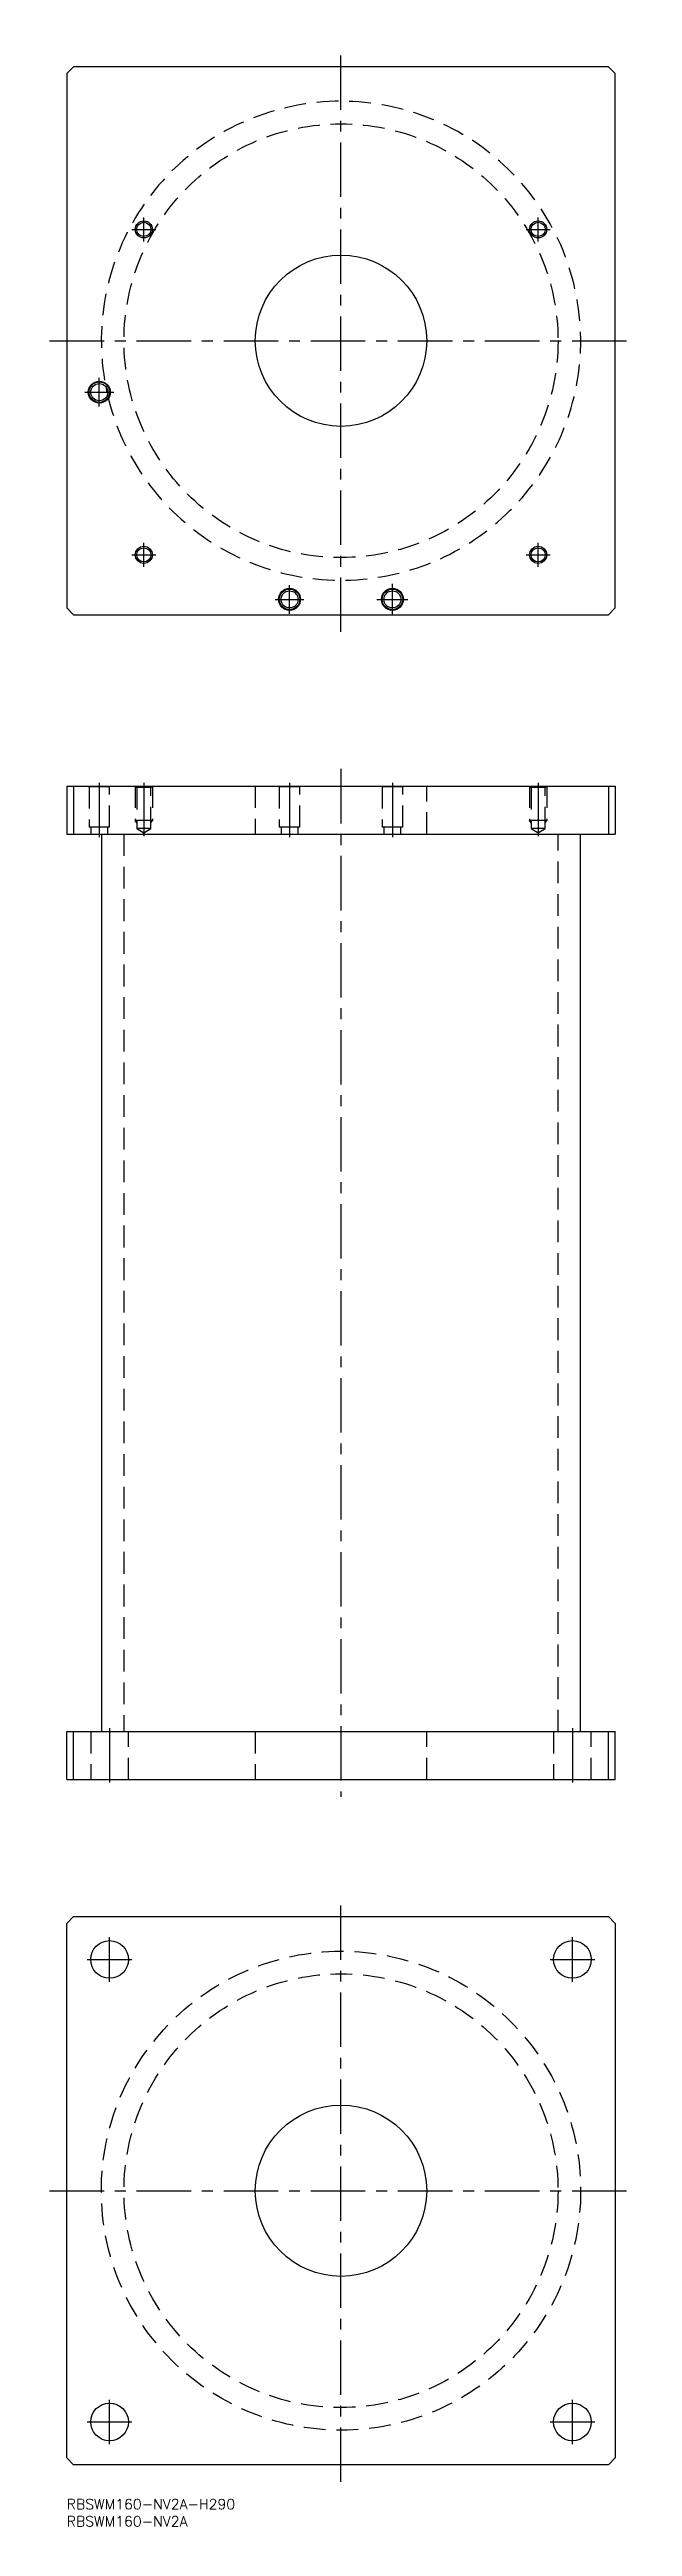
# Model space of a CAD drawing. Extents: x -5 to 165, y -8 to 715.
import ezdxf

# ---------------------------------------------------------------- set-up
doc = ezdxf.new("R2010")
doc.units = 0
doc.header["$LTSCALE"] = 0.5
doc.linetypes.add('CENTER', pattern=[50.8, 31.75, -6.35, 6.35, -6.35])
doc.linetypes.add('DASHED', pattern=[19.05, 12.7, -6.35])
for name, color, linetype in [('MSM_CENTER', 1, 'CENTER'), ('MSM_CONTINUOUS', 7, 'CONTINUOUS'), ('MSM_DASHED', 4, 'DASHED'), ('MSM_NARROW', 5, 'CONTINUOUS'), ('MSM_PART_NUMBER', 7, 'CONTINUOUS')]:
    doc.layers.add(name, color=color, linetype=linetype)
doc.styles.get("Standard").update_dxf_attribs({"font": 'txt.shx', "height": 3, "bigfont": 'bigfont.shx'})

msp = doc.modelspace()

# ---------------------------------------------------------------- linework, layer by layer
at = {"layer": 'MSM_CENTER'}
for p, q in [((80, 545), (80, 715)), ((22.5, 659), (22.5, 666)), ((137.5, 659), (137.5, 666)), ((19, 662.5), (26, 662.5)), ((134, 662.5), (141, 662.5)), ((-5, 630), (165, 630)), ((5.3, 615), (13.7, 615)), ((9.5, 610.8), (9.5, 619.2)), ((19, 567.5), (26, 567.5)), ((22.5, 564), (22.5, 571)), ((134, 567.5), (141, 567.5)), ((137.5, 564), (137.5, 571)), ((65, 550.3), (65, 558.7)), ((95, 550), (95, 559)), ((60.8, 554.5), (69.2, 554.5)), ((90.5, 554.5), (99.5, 554.5)), ((9.5, 501), (9.5, 485)), ((22.5, 501), (22.5, 485.407)), ((65, 501), (65, 485)), ((80, 505), (80, 205)), ((95, 501), (95, 485)), ((137.5, 501), (137.5, 485.407)), ((12.5, 225), (12.5, 209)), ((147.5, 225), (147.5, 209)), ((80, 5), (80, 175)), ((12.5, 151), (12.5, 164)), ((147.5, 151), (147.5, 164)), ((6, 157.5), (19, 157.5)), ((141, 157.5), (154, 157.5)), ((-5, 90), (165, 90)), ((12.5, 16), (12.5, 29)), ((147.5, 16), (147.5, 29)), ((6, 22.5), (19, 22.5)), ((141, 22.5), (154, 22.5))]:
    msp.add_line(p, q, dxfattribs=at)
at = {"layer": 'MSM_CONTINUOUS'}
for p, q in [((2, 710), (0, 708)), ((158, 710), (2, 710)), ((160, 708), (158, 710)), ((0, 708), (0, 552)), ((160, 552), (160, 708)), ((0, 552), (2, 550)), ((2, 550), (158, 550)), ((158, 550), (160, 552)), ((0, 500), (160, 500)), ((0, 500), (0, 486)), ((2, 500), (2, 486)), ((158, 500), (158, 486)), ((160, 500), (160, 486)), ((0, 486), (160, 486)), ((10.1, 486), (10.1, 224)), ((149.9, 224), (149.9, 486)), ((0, 210), (0, 224)), ((0, 224), (160, 224)), ((2, 210), (2, 224)), ((158, 210), (158, 224)), ((160, 210), (160, 224)), ((0, 210), (160, 210)), ((0, 168), (2, 170)), ((0, 12), (0, 168)), ((2, 170), (158, 170)), ((158, 170), (160, 168)), ((160, 168), (160, 12)), ((2, 10), (0, 12)), ((158, 10), (2, 10)), ((160, 12), (158, 10))]:
    msp.add_line(p, q, dxfattribs=at)
for centre, radius in [((22.5, 662.5), 2.067), ((137.5, 662.5), 2.067), ((80, 630), 25), ((9.5, 615), 3.2), ((9.5, 615), 3), ((9.5, 615), 2.5), ((22.5, 567.5), 2.067), ((137.5, 567.5), 2.067), ((65, 554.5), 3.2), ((65, 554.5), 3), ((65, 554.5), 2.5), ((95, 554.5), 3.2), ((95, 554.5), 3), ((95, 554.5), 2.5), ((12.5, 157.5), 5.5), ((147.5, 157.5), 5.5), ((80, 90), 25), ((12.5, 22.5), 5.5), ((147.5, 22.5), 5.5)]:
    msp.add_circle(centre, radius, dxfattribs=at)
msp.add_arc((80, 630), 69.9, 191.020888, 193.002068, dxfattribs=at)
at = {"layer": 'MSM_DASHED'}
for p, q in [((6.3, 500), (6.5, 499.8)), ((6.5, 499.8), (6.5, 488)), ((12.5, 499.8), (6.5, 499.8)), ((12.5, 499.8), (12.7, 500)), ((12.5, 488), (12.5, 499.8)), ((20, 500), (20.433, 499.567)), ((20, 500), (20, 490)), ((20.433, 499.567), (20.433, 487.6)), ((24.567, 499.567), (20.433, 499.567)), ((24.567, 499.567), (25, 500)), ((24.567, 487.6), (24.567, 499.567)), ((25, 500), (25, 490)), ((55, 500), (55, 486)), ((61.8, 500), (62, 499.8)), ((62, 499.8), (62, 488)), ((68, 499.8), (62, 499.8)), ((68, 499.8), (68.2, 500)), ((68, 488), (68, 499.8)), ((91.8, 500), (92, 499.8)), ((92, 499.8), (92, 488)), ((98, 499.8), (92, 499.8)), ((98, 499.8), (98.2, 500)), ((98, 488), (98, 499.8)), ((105, 486), (105, 500)), ((135, 500), (135.433, 499.567)), ((135, 500), (135, 490)), ((135.433, 499.567), (135.433, 487.6)), ((139.567, 499.567), (135.433, 499.567)), ((139.567, 499.567), (140, 500)), ((139.567, 487.6), (139.567, 499.567)), ((140, 500), (140, 490)), ((12.5, 488), (6.5, 488)), ((7, 488), (7, 486)), ((12, 486), (12, 488)), ((16.7, 486), (16.7, 224)), ((25, 490), (20, 490)), ((20.433, 489.25), (20, 490)), ((20.433, 487.6), (22.5, 486.407)), ((24.567, 487.6), (20.433, 487.6)), ((22.5, 486.407), (24.567, 487.6)), ((24.567, 489.25), (25, 490)), ((68, 488), (62, 488)), ((62.5, 488), (62.5, 486)), ((67.5, 486), (67.5, 488)), ((98, 488), (92, 488)), ((92.5, 488), (92.5, 486)), ((97.5, 486), (97.5, 488)), ((140, 490), (135, 490)), ((135.433, 489.25), (135, 490)), ((135.433, 487.6), (137.5, 486.407)), ((139.567, 487.6), (135.433, 487.6)), ((137.5, 486.407), (139.567, 487.6)), ((139.567, 489.25), (140, 490)), ((143.3, 224), (143.3, 486)), ((7, 224), (7, 210)), ((18, 210), (18, 224)), ((55, 224), (55, 210)), ((105, 210), (105, 224)), ((142, 224), (142, 210)), ((153, 210), (153, 224))]:
    msp.add_line(p, q, dxfattribs=at)
for centre, radius in [((80, 630), 63.3), ((80, 90), 69.9), ((80, 90), 63.3)]:
    msp.add_circle(centre, radius, dxfattribs=at)
msp.add_arc((80, 630), 69.9, 193.002068, 191.020888, dxfattribs=at)
at = {"layer": 'MSM_NARROW'}
for centre in [(22.5, 662.5), (137.5, 662.5), (22.5, 567.5), (137.5, 567.5)]:
    msp.add_circle(centre, 2.5, dxfattribs=at)

# ---------------------------------------------------------------- texts
at = {"layer": 'MSM_PART_NUMBER'}
for s, p in [('RBSWM160-NV2A-H290', (0, -3)), ('RBSWM160-NV2A', (0, -8))]:
    msp.add_text(s, height=3, dxfattribs=at).set_placement(p)

doc.saveas('drawing.dxf')
